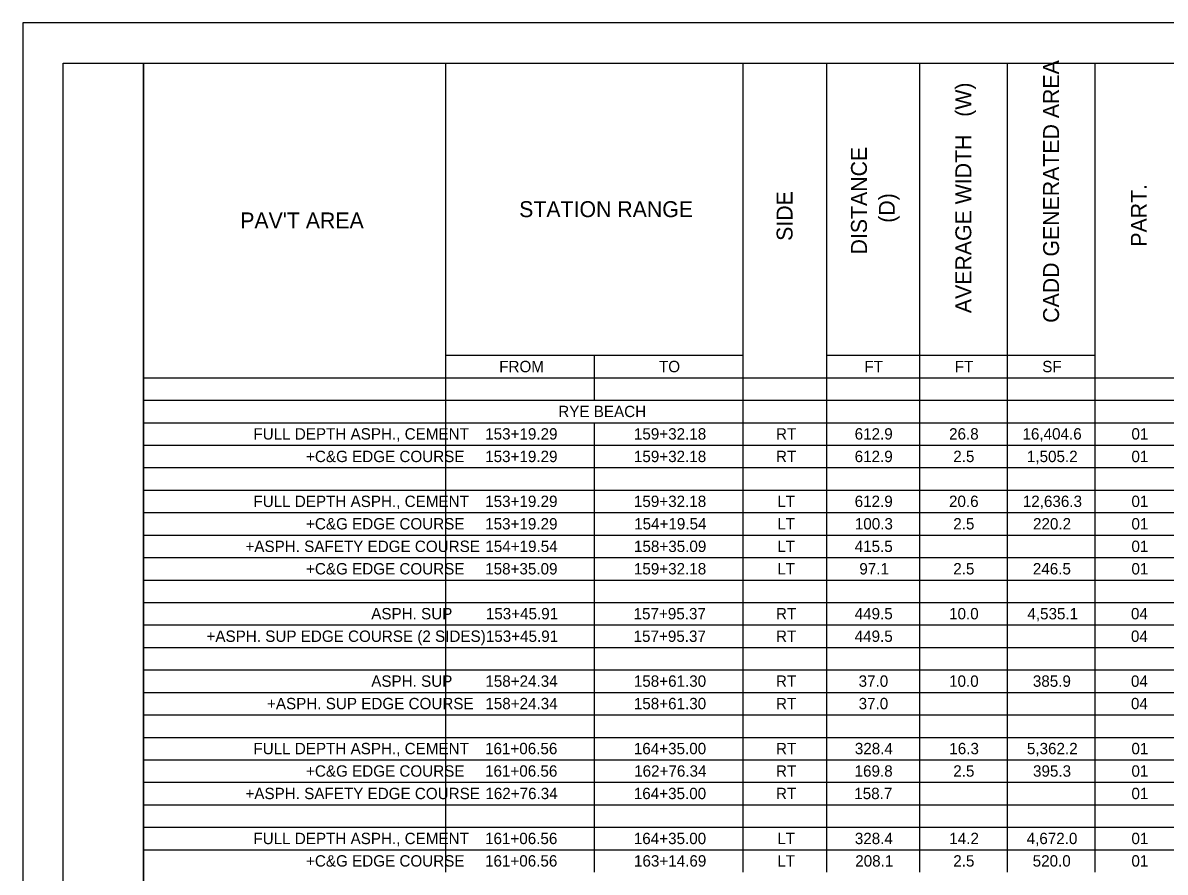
# Model space of a CAD drawing. Extents: x 0 to 64.2, y 0 to 47.
# Drawn here: x 0 to 14.19, y 11.45 to 22 of the extents above; entities that cross this region are included whole.
import ezdxf

# ---------------------------------------------------------------- set-up
doc = ezdxf.new("R2010")
doc.units = 0
for name, color, linetype in [('SH_Border', 7, 'Continuous'), ('SH_Cut_Line', 7, 'Continuous'), ('SH_Data', 7, 'Continuous'), ('SH_Text', 7, 'Continuous')]:
    doc.layers.add(name, color=color, linetype=linetype)

msp = doc.modelspace()

# ---------------------------------------------------------------- linework, layer by layer
at = {"layer": 'SH_Border'}
for points in [[(0.5, 21.5), (1.5, 21.5), (1.5, 0.5), (0.5, 0.5)], [(1.5, 21.5), (33.5, 21.5), (33.5, 0.5), (1.5, 0.5)]]:
    msp.add_lwpolyline(points, close=True, dxfattribs=at)
at = {"layer": 'SH_Cut_Line'}
msp.add_lwpolyline([(0, 0), (34, 0), (34, 22), (0, 22)], close=True, dxfattribs=at)
at = {"layer": 'SH_Data'}
for p, q in [((1.5, 21.5), (9.984, 21.5)), ((1.5, 21.5), (1.5, 21.221)), ((5.25, 21.5), (5.25, 21.221)), ((8.947, 21.5), (8.947, 21.221)), ((9.984, 21.5), (11.141, 21.5)), ((9.984, 21.5), (9.984, 21.221)), ((11.141, 21.5), (12.231, 21.5)), ((11.141, 21.5), (11.141, 21.221)), ((12.231, 21.5), (13.322, 21.5)), ((12.231, 21.5), (12.231, 21.221)), ((13.322, 21.5), (15.569, 21.5)), ((13.322, 21.5), (13.322, 21.221)), ((1.5, 21.221), (1.5, 20.941)), ((5.25, 21.221), (5.25, 20.941)), ((8.947, 21.221), (8.947, 20.941)), ((9.984, 21.221), (9.984, 20.941)), ((11.141, 21.221), (11.141, 20.941)), ((12.231, 21.221), (12.231, 20.941)), ((13.322, 21.221), (13.322, 20.941)), ((1.5, 20.941), (1.5, 20.662)), ((5.25, 20.941), (5.25, 20.662)), ((8.947, 20.941), (8.947, 20.662)), ((9.984, 20.941), (9.984, 20.662)), ((11.141, 20.941), (11.141, 20.662)), ((12.231, 20.941), (12.231, 20.662)), ((13.322, 20.941), (13.322, 20.662)), ((1.5, 20.662), (1.5, 20.104)), ((5.25, 20.662), (5.25, 20.104)), ((8.947, 20.662), (8.947, 20.104)), ((9.984, 20.662), (9.984, 20.104)), ((11.141, 20.662), (11.141, 20.104)), ((12.231, 20.662), (12.231, 20.104)), ((13.322, 20.662), (13.322, 20.104)), ((1.5, 20.104), (1.5, 19.824)), ((5.25, 20.104), (5.25, 19.824)), ((8.947, 20.104), (8.947, 19.824)), ((9.984, 20.104), (9.984, 19.824)), ((11.141, 20.104), (11.141, 19.824)), ((12.231, 20.104), (12.231, 19.824)), ((13.322, 20.104), (13.322, 19.824)), ((1.5, 19.824), (1.5, 19.545)), ((5.25, 19.824), (5.25, 19.545)), ((8.947, 19.824), (8.947, 19.545)), ((9.984, 19.824), (9.984, 19.545)), ((11.141, 19.824), (11.141, 19.545)), ((12.231, 19.824), (12.231, 19.545)), ((13.322, 19.824), (13.322, 19.545)), ((1.5, 19.545), (1.5, 19.266)), ((5.25, 19.545), (5.25, 19.266)), ((8.947, 19.545), (8.947, 19.266)), ((9.984, 19.545), (9.984, 19.266)), ((11.141, 19.545), (11.141, 19.266)), ((12.231, 19.545), (12.231, 19.266)), ((13.322, 19.545), (13.322, 19.266)), ((1.5, 19.266), (1.5, 18.987)), ((5.25, 19.266), (5.25, 18.987)), ((8.947, 19.266), (8.947, 18.987)), ((9.984, 19.266), (9.984, 18.987)), ((11.141, 19.266), (11.141, 18.987)), ((12.231, 19.266), (12.231, 18.987)), ((13.322, 19.266), (13.322, 18.987)), ((1.5, 18.987), (1.5, 18.707)), ((5.25, 18.987), (5.25, 18.707)), ((8.947, 18.987), (8.947, 18.707)), ((9.984, 18.987), (9.984, 18.707)), ((11.141, 18.987), (11.141, 18.707)), ((12.231, 18.987), (12.231, 18.707)), ((13.322, 18.987), (13.322, 18.707)), ((1.5, 18.707), (1.5, 18.428)), ((5.25, 18.707), (5.25, 18.428)), ((8.947, 18.707), (8.947, 18.428)), ((9.984, 18.707), (9.984, 18.428)), ((11.141, 18.707), (11.141, 18.428)), ((12.231, 18.707), (12.231, 18.428)), ((13.322, 18.707), (13.322, 18.428)), ((1.5, 18.428), (1.5, 18.149)), ((5.25, 18.428), (5.25, 18.149)), ((8.947, 18.428), (8.947, 18.149)), ((9.984, 18.428), (9.984, 18.149)), ((11.141, 18.428), (11.141, 18.149)), ((12.231, 18.428), (12.231, 18.149)), ((13.322, 18.428), (13.322, 18.149)), ((1.5, 18.149), (1.5, 17.87)), ((5.25, 18.149), (5.25, 17.87)), ((8.947, 18.149), (8.947, 17.87)), ((9.984, 18.149), (9.984, 17.87)), ((11.141, 18.149), (11.141, 17.87)), ((12.231, 18.149), (12.231, 17.87)), ((13.322, 18.149), (13.322, 17.87)), ((1.5, 17.87), (1.5, 17.59)), ((5.25, 17.87), (8.947, 17.87)), ((5.25, 17.87), (5.25, 17.59)), ((7.098, 17.87), (7.098, 17.59)), ((8.947, 17.87), (8.947, 17.59)), ((9.984, 17.87), (11.141, 17.87)), ((9.984, 17.87), (9.984, 17.59)), ((11.141, 17.87), (12.231, 17.87)), ((11.141, 17.87), (11.141, 17.59)), ((12.231, 17.87), (13.322, 17.87)), ((12.231, 17.87), (12.231, 17.59)), ((13.322, 17.87), (13.322, 17.59)), ((1.5, 17.59), (9.984, 17.59)), ((1.5, 17.59), (1.5, 17.311)), ((5.25, 17.59), (5.25, 17.311)), ((7.098, 17.59), (7.098, 17.311)), ((8.947, 17.59), (8.947, 17.311)), ((9.984, 17.59), (11.141, 17.59)), ((9.984, 17.59), (9.984, 17.311)), ((11.141, 17.59), (12.231, 17.59)), ((11.141, 17.59), (11.141, 17.311)), ((12.231, 17.59), (13.322, 17.59)), ((12.231, 17.59), (12.231, 17.311)), ((13.322, 17.59), (15.569, 17.59)), ((13.322, 17.59), (13.322, 17.311)), ((1.5, 17.311), (9.984, 17.311)), ((1.5, 17.311), (1.5, 17.032)), ((5.25, 17.311), (5.25, 17.032)), ((8.947, 17.311), (8.947, 17.032)), ((9.984, 17.311), (11.141, 17.311)), ((9.984, 17.311), (9.984, 17.032)), ((11.141, 17.311), (12.231, 17.311)), ((11.141, 17.311), (11.141, 17.032)), ((12.231, 17.311), (13.322, 17.311)), ((12.231, 17.311), (12.231, 17.032)), ((13.322, 17.311), (15.569, 17.311)), ((13.322, 17.311), (13.322, 17.032)), ((1.5, 17.032), (9.984, 17.032)), ((1.5, 17.032), (1.5, 16.753)), ((5.25, 17.032), (5.25, 16.753)), ((7.098, 17.032), (7.098, 16.753)), ((8.947, 17.032), (8.947, 16.753)), ((9.984, 17.032), (11.141, 17.032)), ((9.984, 17.032), (9.984, 16.753)), ((11.141, 17.032), (12.231, 17.032)), ((11.141, 17.032), (11.141, 16.753)), ((12.231, 17.032), (13.322, 17.032)), ((12.231, 17.032), (12.231, 16.753)), ((13.322, 17.032), (15.569, 17.032)), ((13.322, 17.032), (13.322, 16.753)), ((1.5, 16.753), (9.984, 16.753)), ((1.5, 16.753), (1.5, 16.194)), ((5.25, 16.753), (5.25, 16.194)), ((7.098, 16.753), (7.098, 16.194)), ((8.947, 16.753), (8.947, 16.194)), ((9.984, 16.753), (11.141, 16.753)), ((9.984, 16.753), (9.984, 16.194)), ((11.141, 16.753), (12.231, 16.753)), ((11.141, 16.753), (11.141, 16.194)), ((12.231, 16.753), (13.322, 16.753)), ((12.231, 16.753), (12.231, 16.194)), ((13.322, 16.753), (15.569, 16.753)), ((13.322, 16.753), (13.322, 16.194)), ((1.5, 16.473), (9.984, 16.473)), ((9.984, 16.473), (11.141, 16.473)), ((11.141, 16.473), (12.231, 16.473)), ((12.231, 16.473), (13.322, 16.473)), ((13.322, 16.473), (15.569, 16.473)), ((1.5, 16.194), (9.984, 16.194)), ((1.5, 16.194), (1.5, 15.915)), ((5.25, 16.194), (5.25, 15.915)), ((7.098, 16.194), (7.098, 15.915)), ((8.947, 16.194), (8.947, 15.915)), ((9.984, 16.194), (11.141, 16.194)), ((9.984, 16.194), (9.984, 15.915)), ((11.141, 16.194), (12.231, 16.194)), ((11.141, 16.194), (11.141, 15.915)), ((12.231, 16.194), (13.322, 16.194)), ((12.231, 16.194), (12.231, 15.915)), ((13.322, 16.194), (15.569, 16.194)), ((13.322, 16.194), (13.322, 15.915)), ((1.5, 15.915), (9.984, 15.915)), ((1.5, 15.915), (1.5, 15.636)), ((5.25, 15.915), (5.25, 15.636)), ((7.098, 15.915), (7.098, 15.636)), ((8.947, 15.915), (8.947, 15.636)), ((9.984, 15.915), (11.141, 15.915)), ((9.984, 15.915), (9.984, 15.636)), ((11.141, 15.915), (12.231, 15.915)), ((11.141, 15.915), (11.141, 15.636)), ((12.231, 15.915), (13.322, 15.915)), ((12.231, 15.915), (12.231, 15.636)), ((13.322, 15.915), (15.569, 15.915)), ((13.322, 15.915), (13.322, 15.636)), ((1.5, 15.636), (9.984, 15.636)), ((1.5, 15.636), (1.5, 15.356)), ((5.25, 15.636), (5.25, 15.356)), ((7.098, 15.636), (7.098, 15.356)), ((8.947, 15.636), (8.947, 15.356)), ((9.984, 15.636), (11.141, 15.636)), ((9.984, 15.636), (9.984, 15.356)), ((11.141, 15.636), (12.231, 15.636)), ((11.141, 15.636), (11.141, 15.356)), ((12.231, 15.636), (13.322, 15.636)), ((12.231, 15.636), (12.231, 15.356)), ((13.322, 15.636), (15.569, 15.636)), ((13.322, 15.636), (13.322, 15.356)), ((1.5, 15.356), (9.984, 15.356)), ((1.5, 15.356), (1.5, 14.798)), ((5.25, 15.356), (5.25, 14.798)), ((7.098, 15.356), (7.098, 14.798)), ((8.947, 15.356), (8.947, 14.798)), ((9.984, 15.356), (11.141, 15.356)), ((9.984, 15.356), (9.984, 14.798)), ((11.141, 15.356), (12.231, 15.356)), ((11.141, 15.356), (11.141, 14.798)), ((12.231, 15.356), (13.322, 15.356)), ((12.231, 15.356), (12.231, 14.798)), ((13.322, 15.356), (15.569, 15.356)), ((13.322, 15.356), (13.322, 14.798)), ((1.5, 15.077), (9.984, 15.077)), ((9.984, 15.077), (11.141, 15.077)), ((11.141, 15.077), (12.231, 15.077)), ((12.231, 15.077), (13.322, 15.077)), ((13.322, 15.077), (15.569, 15.077)), ((1.5, 14.798), (9.984, 14.798)), ((1.5, 14.798), (1.5, 14.519)), ((5.25, 14.798), (5.25, 14.519)), ((7.098, 14.798), (7.098, 14.519)), ((8.947, 14.798), (8.947, 14.519)), ((9.984, 14.798), (11.141, 14.798)), ((9.984, 14.798), (9.984, 14.519)), ((11.141, 14.798), (12.231, 14.798)), ((11.141, 14.798), (11.141, 14.519)), ((12.231, 14.798), (13.322, 14.798)), ((12.231, 14.798), (12.231, 14.519)), ((13.322, 14.798), (15.569, 14.798)), ((13.322, 14.798), (13.322, 14.519)), ((1.5, 14.519), (9.984, 14.519)), ((1.5, 14.519), (1.5, 14.239)), ((5.25, 14.519), (5.25, 14.239)), ((7.098, 14.519), (7.098, 14.239)), ((8.947, 14.519), (8.947, 14.239)), ((9.984, 14.519), (11.141, 14.519)), ((9.984, 14.519), (9.984, 14.239)), ((11.141, 14.519), (12.231, 14.519)), ((11.141, 14.519), (11.141, 14.239)), ((12.231, 14.519), (13.322, 14.519)), ((12.231, 14.519), (12.231, 14.239)), ((13.322, 14.519), (15.569, 14.519)), ((13.322, 14.519), (13.322, 14.239)), ((1.5, 14.239), (9.984, 14.239)), ((1.5, 14.239), (1.5, 13.96)), ((5.25, 14.239), (5.25, 13.96)), ((7.098, 14.239), (7.098, 13.96)), ((8.947, 14.239), (8.947, 13.96)), ((9.984, 14.239), (11.141, 14.239)), ((9.984, 14.239), (9.984, 13.96)), ((11.141, 14.239), (12.231, 14.239)), ((11.141, 14.239), (11.141, 13.96)), ((12.231, 14.239), (13.322, 14.239)), ((12.231, 14.239), (12.231, 13.96)), ((13.322, 14.239), (15.569, 14.239)), ((13.322, 14.239), (13.322, 13.96)), ((1.5, 13.96), (9.984, 13.96)), ((1.5, 13.96), (1.5, 13.122)), ((5.25, 13.96), (5.25, 13.122)), ((7.098, 13.96), (7.098, 13.122)), ((8.947, 13.96), (8.947, 13.122)), ((9.984, 13.96), (11.141, 13.96)), ((9.984, 13.96), (9.984, 13.122)), ((11.141, 13.96), (12.231, 13.96)), ((11.141, 13.96), (11.141, 13.122)), ((12.231, 13.96), (13.322, 13.96)), ((12.231, 13.96), (12.231, 13.122)), ((13.322, 13.96), (15.569, 13.96)), ((13.322, 13.96), (13.322, 13.122)), ((1.5, 13.681), (9.984, 13.681)), ((9.984, 13.681), (11.141, 13.681)), ((11.141, 13.681), (12.231, 13.681)), ((12.231, 13.681), (13.322, 13.681)), ((13.322, 13.681), (15.569, 13.681)), ((1.5, 13.402), (9.984, 13.402)), ((9.984, 13.402), (11.141, 13.402)), ((11.141, 13.402), (12.231, 13.402)), ((12.231, 13.402), (13.322, 13.402)), ((13.322, 13.402), (15.569, 13.402)), ((1.5, 13.122), (9.984, 13.122)), ((1.5, 13.122), (1.5, 12.843)), ((5.25, 13.122), (5.25, 12.843)), ((7.098, 13.122), (7.098, 12.843)), ((8.947, 13.122), (8.947, 12.843)), ((9.984, 13.122), (11.141, 13.122)), ((9.984, 13.122), (9.984, 12.843)), ((11.141, 13.122), (12.231, 13.122)), ((11.141, 13.122), (11.141, 12.843)), ((12.231, 13.122), (13.322, 13.122)), ((12.231, 13.122), (12.231, 12.843)), ((13.322, 13.122), (15.569, 13.122)), ((13.322, 13.122), (13.322, 12.843)), ((1.5, 12.843), (9.984, 12.843)), ((1.5, 12.843), (1.5, 11.726)), ((5.25, 12.843), (5.25, 11.726)), ((7.098, 12.843), (7.098, 11.726)), ((8.947, 12.843), (8.947, 11.726)), ((9.984, 12.843), (11.141, 12.843)), ((9.984, 12.843), (9.984, 11.726)), ((11.141, 12.843), (12.231, 12.843)), ((11.141, 12.843), (11.141, 11.726)), ((12.231, 12.843), (13.322, 12.843)), ((12.231, 12.843), (12.231, 11.726)), ((13.322, 12.843), (15.569, 12.843)), ((13.322, 12.843), (13.322, 11.726)), ((1.5, 12.564), (9.984, 12.564)), ((9.984, 12.564), (11.141, 12.564)), ((11.141, 12.564), (12.231, 12.564)), ((12.231, 12.564), (13.322, 12.564)), ((13.322, 12.564), (15.569, 12.564)), ((1.5, 12.285), (9.984, 12.285)), ((9.984, 12.285), (11.141, 12.285)), ((11.141, 12.285), (12.231, 12.285)), ((12.231, 12.285), (13.322, 12.285)), ((13.322, 12.285), (15.569, 12.285)), ((1.5, 12.005), (9.984, 12.005)), ((9.984, 12.005), (11.141, 12.005)), ((11.141, 12.005), (12.231, 12.005)), ((12.231, 12.005), (13.322, 12.005)), ((13.322, 12.005), (15.569, 12.005)), ((1.5, 11.726), (9.984, 11.726)), ((1.5, 11.726), (1.5, 11.447)), ((5.25, 11.726), (5.25, 11.447)), ((7.098, 11.726), (7.098, 11.447)), ((8.947, 11.726), (8.947, 11.447)), ((9.984, 11.726), (11.141, 11.726)), ((9.984, 11.726), (9.984, 11.447)), ((11.141, 11.726), (12.231, 11.726)), ((11.141, 11.726), (11.141, 11.447)), ((12.231, 11.726), (13.322, 11.726)), ((12.231, 11.726), (12.231, 11.447)), ((13.322, 11.726), (15.569, 11.726)), ((13.322, 11.726), (13.322, 11.447))]:
    msp.add_line(p, q, dxfattribs=at)

# ---------------------------------------------------------------- texts
at = {"layer": 'SH_Text'}
for s, height, p in [('CADD GENERATED AREA', 0.1978, (12.875, 18.273)), ('AVERAGE WIDTH   (W)', 0.1978, (11.785, 18.393)), ('DISTANCE                                                                                                        ', 0.197804, (10.488, 19.122)), ('SIDE', 0.1978, (9.564, 19.291)), ('PART.', 0.1978, (13.966, 19.219)), ('(D)', 0.1978, (10.834, 19.516))]:
    msp.add_text(s, height=height, rotation=90, dxfattribs=at).set_placement(p)
for s, height, p in [('STATION RANGE', 0.1978, (6.167, 19.586)), ("PAV'T AREA", 0.1978, (2.701, 19.446)), ('FROM', 0.1413, (5.919, 17.659)), ('TO', 0.1413, (7.904, 17.659)), ('FT', 0.1413, (10.456, 17.659)), ('FT', 0.1413, (11.579, 17.659)), ('SF', 0.1413, (12.667, 17.659)), ('RYE BEACH', 0.1413, (6.653, 17.101)), ('FULL DEPTH ASPH., CEMENT', 0.14129, (2.865, 16.822)), ('153+19.29', 0.1413, (5.745, 16.822)), ('159+32.18', 0.1413, (7.593, 16.822)), ('RT', 0.1413, (9.358, 16.822)), ('612.9', 0.1413, (10.336, 16.822)), ('26.8', 0.1413, (11.509, 16.822)), ('16,404.6', 0.1413, (12.421, 16.822)), ('01', 0.1413, (13.775, 16.822)), ('+C&G EDGE COURSE', 0.14129, (3.519, 16.542)), ('153+19.29', 0.1413, (5.745, 16.542)), ('159+32.18', 0.1413, (7.593, 16.542)), ('RT', 0.1413, (9.358, 16.542)), ('612.9', 0.1413, (10.336, 16.542)), ('2.5', 0.1413, (11.561, 16.542)), ('1,505.2', 0.1413, (12.476, 16.542)), ('01', 0.1413, (13.775, 16.542)), ('FULL DEPTH ASPH., CEMENT', 0.14129, (2.865, 15.984)), ('153+19.29', 0.1413, (5.745, 15.984)), ('159+32.18', 0.1413, (7.593, 15.984)), ('LT', 0.1413, (9.375, 15.984)), ('612.9', 0.1413, (10.336, 15.984)), ('20.6', 0.1413, (11.508, 15.984)), ('12,636.3', 0.1413, (12.425, 15.984)), ('01', 0.1413, (13.775, 15.984)), ('+C&G EDGE COURSE', 0.14129, (3.519, 15.705)), ('153+19.29', 0.1413, (5.745, 15.705)), ('154+19.54', 0.1413, (7.596, 15.705)), ('LT', 0.1413, (9.375, 15.705)), ('100.3', 0.1413, (10.338, 15.705)), ('2.5', 0.1413, (11.561, 15.705)), ('220.2', 0.1413, (12.552, 15.705)), ('01', 0.1413, (13.775, 15.705)), ('+ASPH. SAFETY EDGE COURSE', 0.14129, (2.766, 15.425)), ('154+19.54', 0.1413, (5.747, 15.425)), ('158+35.09', 0.1413, (7.594, 15.425)), ('LT', 0.1413, (9.375, 15.425)), ('415.5', 0.1413, (10.336, 15.425)), ('01', 0.1413, (13.775, 15.425)), ('+C&G EDGE COURSE', 0.14129, (3.519, 15.146)), ('158+35.09', 0.1413, (5.745, 15.146)), ('159+32.18', 0.1413, (7.593, 15.146)), ('LT', 0.1413, (9.375, 15.146)), ('97.1', 0.1413, (10.394, 15.146)), ('2.5', 0.1413, (11.561, 15.146)), ('246.5', 0.1413, (12.55, 15.146)), ('01', 0.1413, (13.775, 15.146)), ('ASPH. SUP', 0.1413, (4.329, 14.588)), ('153+45.91', 0.1413, (5.753, 14.588)), ('157+95.37', 0.1413, (7.589, 14.588)), ('RT', 0.1413, (9.358, 14.588)), ('449.5', 0.1413, (10.336, 14.588)), ('10.0', 0.1413, (11.509, 14.588)), ('4,535.1', 0.1413, (12.482, 14.588)), ('04', 0.1413, (13.769, 14.588)), ('+ASPH. SUP EDGE COURSE (2 SIDES)', 0.14129, (2.282, 14.308)), ('153+45.91', 0.1413, (5.753, 14.308)), ('157+95.37', 0.1413, (7.589, 14.308)), ('RT', 0.1413, (9.358, 14.308)), ('449.5', 0.1413, (10.336, 14.308)), ('04', 0.1413, (13.769, 14.308)), ('ASPH. SUP', 0.1413, (4.329, 13.75)), ('158+24.34', 0.1413, (5.747, 13.75)), ('158+61.30', 0.1413, (7.592, 13.75)), ('RT', 0.1413, (9.358, 13.75)), ('37.0', 0.1413, (10.385, 13.75)), ('10.0', 0.1413, (11.509, 13.75)), ('385.9', 0.1413, (12.55, 13.75)), ('04', 0.1413, (13.769, 13.75)), ('+ASPH. SUP EDGE COURSE', 0.14129, (3.034, 13.471)), ('158+24.34', 0.1413, (5.747, 13.471)), ('158+61.30', 0.1413, (7.592, 13.471)), ('RT', 0.1413, (9.358, 13.471)), ('37.0', 0.1413, (10.385, 13.471)), ('04', 0.1413, (13.769, 13.471)), ('FULL DEPTH ASPH., CEMENT', 0.14129, (2.865, 12.912)), ('161+06.56', 0.1413, (5.743, 12.912)), ('164+35.00', 0.1413, (7.592, 12.912)), ('RT', 0.1413, (9.358, 12.912)), ('328.4', 0.1413, (10.338, 12.912)), ('16.3', 0.1413, (11.512, 12.912)), ('5,362.2', 0.1413, (12.476, 12.912)), ('01', 0.1413, (13.775, 12.912)), ('+C&G EDGE COURSE', 0.14129, (3.519, 12.633)), ('161+06.56', 0.1413, (5.743, 12.633)), ('162+76.34', 0.1413, (7.596, 12.633)), ('169.8', 0.1413, (10.335, 12.633)), ('2.5', 0.1413, (11.561, 12.633)), ('395.3', 0.1413, (12.552, 12.633)), ('01', 0.1413, (13.775, 12.633)), ('RT', 0.1413, (9.358, 12.633)), ('+ASPH. SAFETY EDGE COURSE', 0.14129, (2.766, 12.354)), ('162+76.34', 0.1413, (5.747, 12.354)), ('164+35.00', 0.1413, (7.592, 12.354)), ('RT', 0.1413, (9.358, 12.354)), ('158.7', 0.1413, (10.331, 12.354)), ('01', 0.1413, (13.775, 12.354)), ('FULL DEPTH ASPH., CEMENT', 0.14129, (2.865, 11.795)), ('161+06.56', 0.1413, (5.743, 11.795)), ('164+35.00', 0.1413, (7.592, 11.795)), ('LT', 0.1413, (9.375, 11.795)), ('328.4', 0.1413, (10.338, 11.795)), ('14.2', 0.1413, (11.512, 11.795)), ('4,672.0', 0.1413, (12.473, 11.795)), ('01', 0.1413, (13.775, 11.795)), ('+C&G EDGE COURSE', 0.14129, (3.519, 11.516)), ('161+06.56', 0.1413, (5.743, 11.516)), ('163+14.69', 0.1413, (7.594, 11.516)), ('LT', 0.1413, (9.375, 11.516)), ('208.1', 0.1413, (10.343, 11.516)), ('2.5', 0.1413, (11.561, 11.516)), ('520.0', 0.1413, (12.548, 11.516)), ('01', 0.1413, (13.775, 11.516))]:
    msp.add_text(s, height=height, dxfattribs=at).set_placement(p)

doc.saveas('drawing.dxf')
